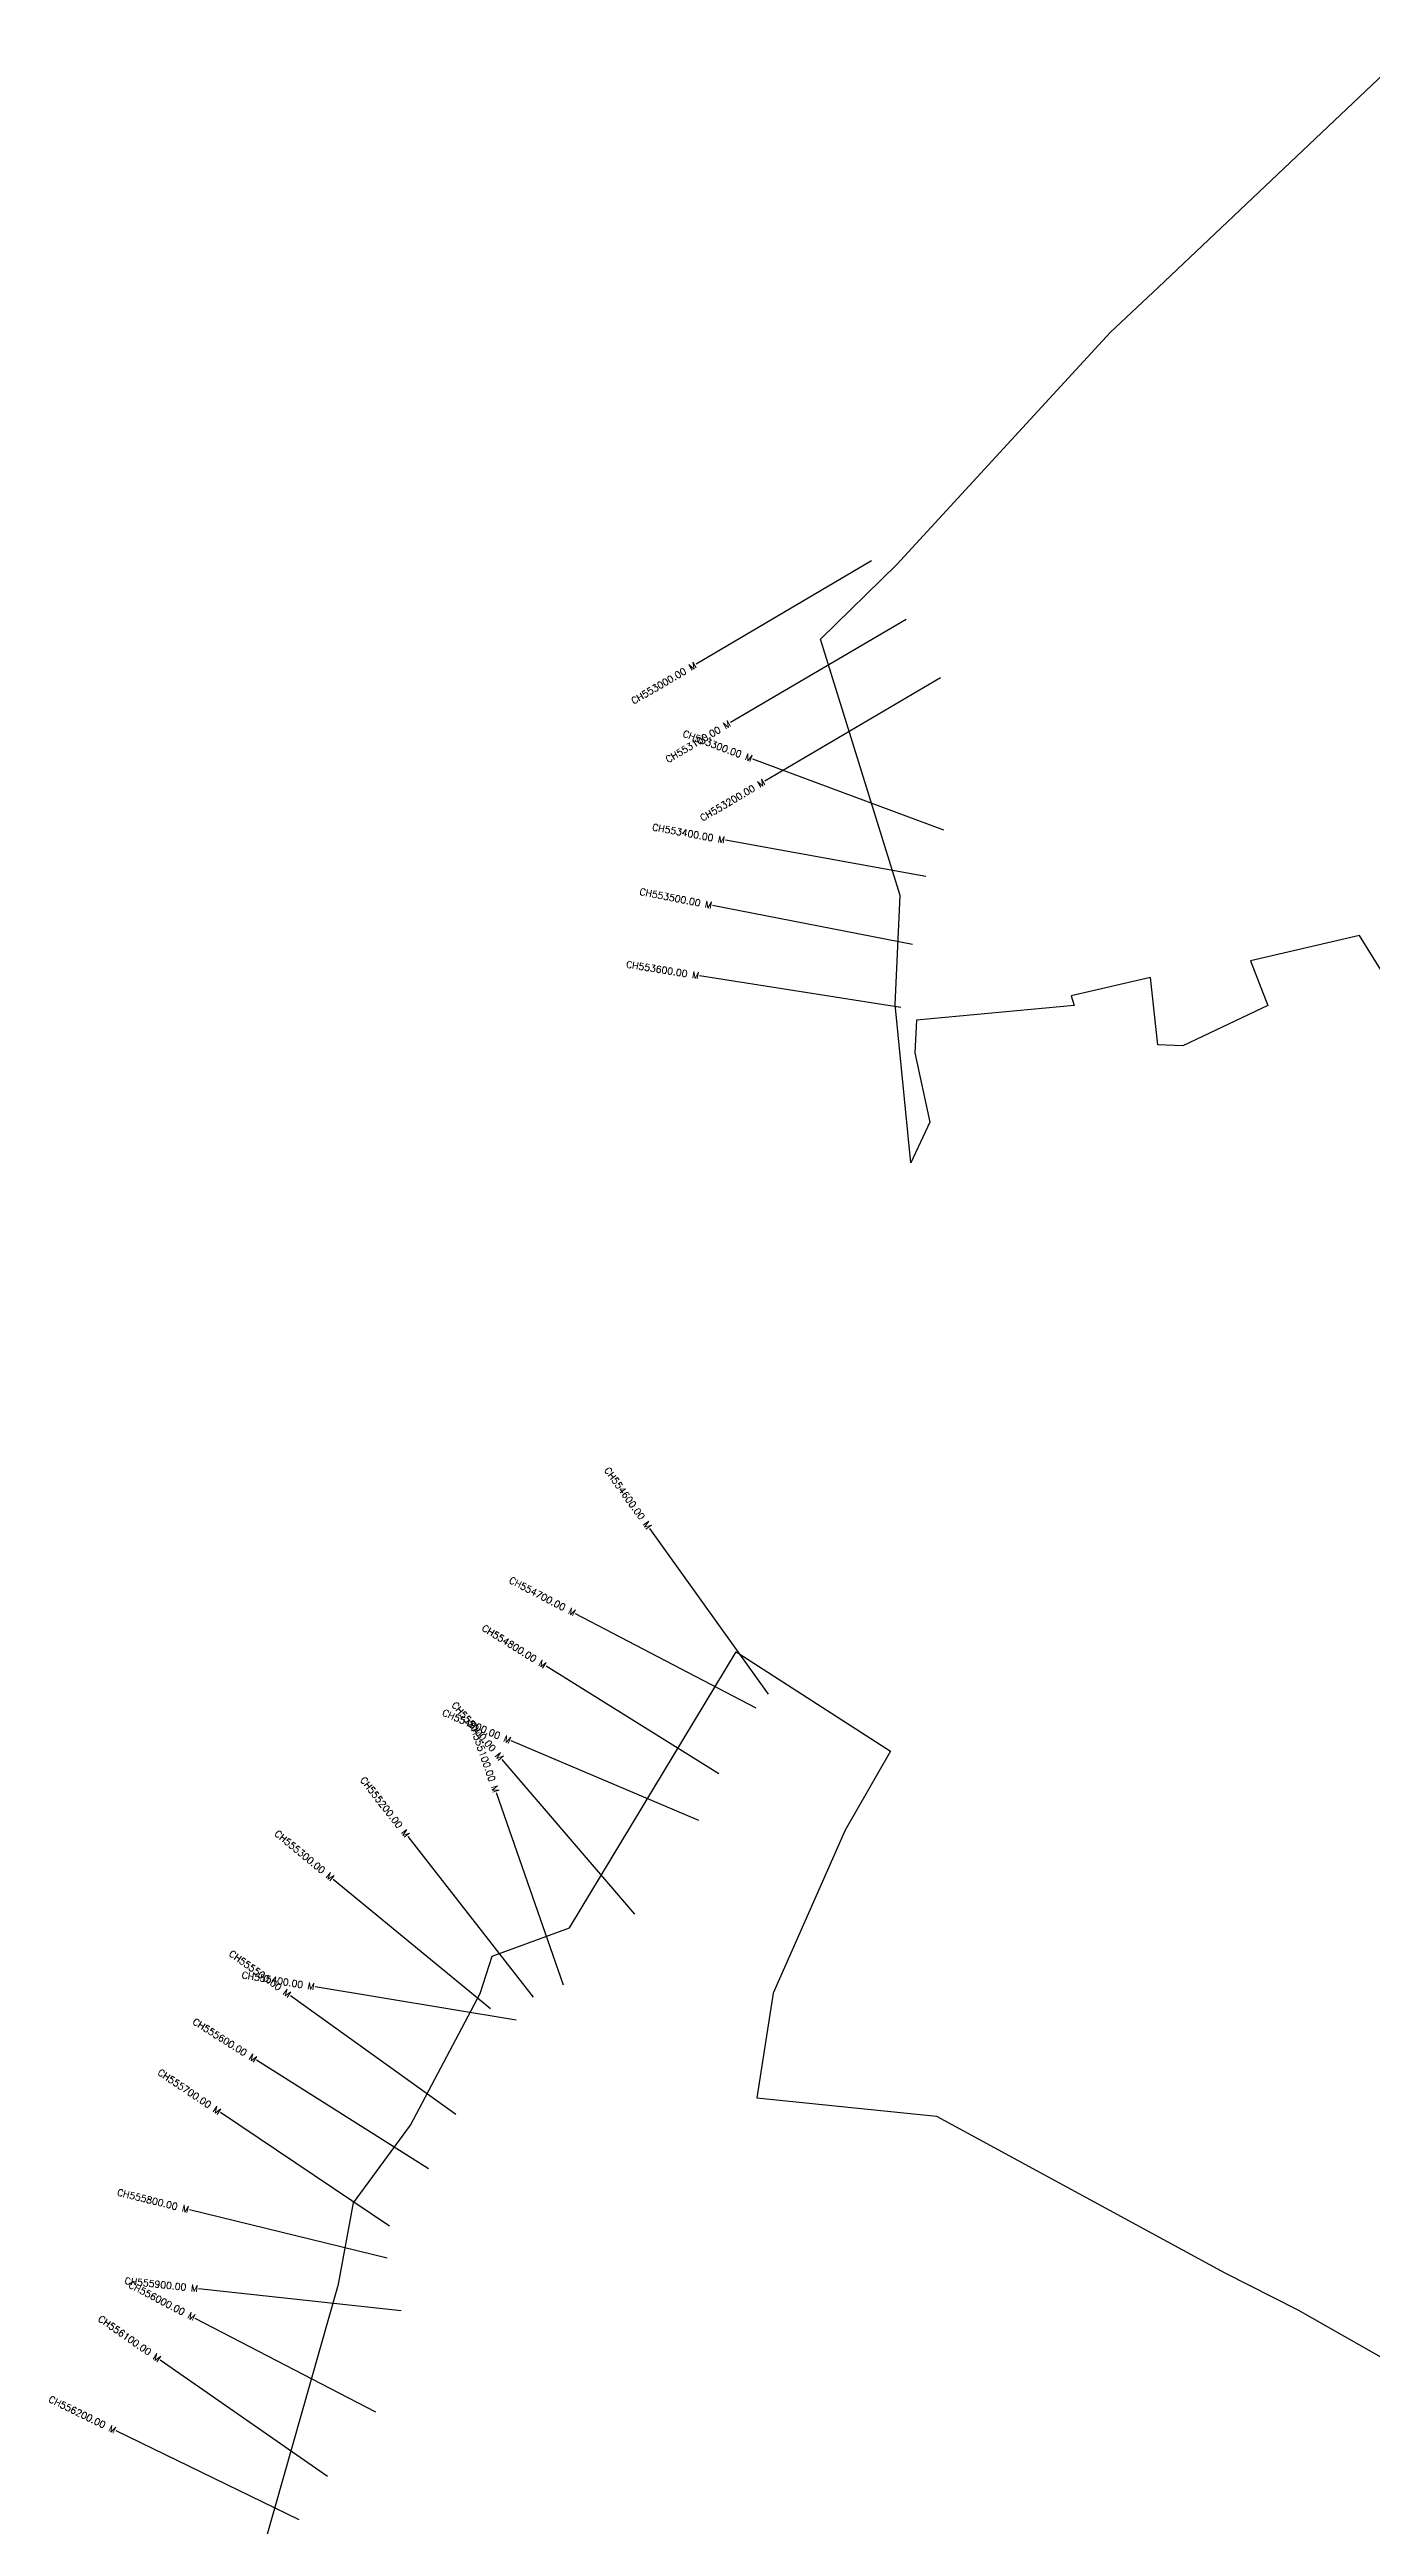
# Model space of a CAD drawing. Header units: metres. Extents: x 319310 to 323428, y 1852503 to 1859804.
# Drawn here: x 319483 to 321432, y 1855970 to 1859619 of the extents above; entities that cross this region are included whole.
import ezdxf
from ezdxf.enums import TextEntityAlignment as Align

# ---------------------------------------------------------------- set-up
doc = ezdxf.new("R2010")
doc.units = ezdxf.units.M
for name, color, linetype in [('CS', 134, 'Continuous'), ('CSMark', 6, 'Continuous'), ('village', 3, 'Continuous')]:
    doc.layers.add(name, color=color, linetype=linetype)
doc.styles.get("Standard").update_dxf_attribs({"font": 'simplex.shx'})

msp = doc.modelspace()

# ---------------------------------------------------------------- linework, layer by layer
at = {"layer": 'CS'}
for p, q in [((320694.1, 1858865.8), (320435.4, 1858713.8)), ((320744.7, 1858779.6), (320486.1, 1858627.6)), ((320795.4, 1858693.4), (320536.7, 1858541.4)), ((320800.2, 1858469.1), (320519, 1858573.9)), ((320774, 1858400.9), (320478.8, 1858454.3)), ((320754.3, 1858300.9), (320459.8, 1858358.1)), ((320737, 1858207.8), (320440.7, 1858254.6)), ((320542.2, 1857196.5), (320367.3, 1857440.3)), ((320523.9, 1857175.7), (320258, 1857314.7)), ((320469.1, 1857079), (320214.4, 1857237.5)), ((320439.3, 1857010.2), (320163.1, 1857127.4)), ((320345, 1856872.4), (320149.6, 1857100)), ((320240.3, 1856767.6), (320141.5, 1857050.8)), ((320195.7, 1856750.1), (320011.1, 1856986.5)), ((320132.5, 1856732.7), (319900.9, 1856923.5)), ((320081.6, 1856577.2), (319837.9, 1856752.2)), ((320170.2, 1856716.2), (319874.2, 1856765.1)), ((320041.4, 1856497.1), (319787.7, 1856657.1)), ((319984, 1856412.9), (319734.8, 1856579.9)), ((319980.5, 1856365.4), (319689.2, 1856436.9)), ((320000.8, 1856288.1), (319702.5, 1856320.6)), ((319963.7, 1856138.5), (319697.6, 1856276.9)), ((319892.4, 1856044.1), (319646.1, 1856215.5)), ((319850.8, 1855979.9), (319581, 1856111.1))]:
    msp.add_line(p, q, dxfattribs=at)
at = {"layer": 'village', "color": 3, "true_color": 0x00ff00}
for points in [[(321473, 1858216.8, 0), (321412.6, 1858313.7, 0), (321252.4, 1858276.4, 0), (321278, 1858210.7, 0), (321152.4, 1858151.5, 0), (321115.6, 1858153.1, 0), (321104.8, 1858252.2, 0), (320988, 1858225.3, 0), (320992.4, 1858210.9, 0), (320760.3, 1858189.4, 0), (320757.9, 1858141.3, 0), (320780, 1858039.1, 0), (320751.7, 1857979.1, 0), (320728.6, 1858212.4, 0), (320735.9, 1858372.8, 0), (320618.9, 1858750.7, 0), (320731.3, 1858860.4, 0), (321045.7, 1859202.1, 0), (321116.5, 1859269, 0), (321486.5, 1859619, 0)], [(319787.2, 1855900.7, 0), (319908.5, 1856327.2, 0), (319930.6, 1856447.3, 0), (320014.9, 1856561.3, 0), (320117.2, 1856755.4, 0), (320134.9, 1856810.6, 0), (320248.9, 1856852, 0), (320494.7, 1857258.7, 0), (320498.5, 1857256.2, 0), (320721.7, 1857112.6, 0), (320654.9, 1856995.8, 0), (320548.8, 1856756, 0), (320524.9, 1856601.6, 0), (320789.7, 1856574.8, 0), (321214.3, 1856343.9, 0), (321322.2, 1856289.2, 0), (321501.8, 1856187.2, 0)]]:
    msp.add_polyline3d(points, dxfattribs=at)

# ---------------------------------------------------------------- texts
at = {"layer": 'CSMark'}
for s, rotation, p in [('CH553000.00 M', 30.439, (320434.5, 1858713.3)), ('CH553100.00 M', 30.439, (320485.2, 1858627.1)), ('CH553300.00 M', 339.5658, (320518.1, 1858574.2)), ('CH553200.00 M', 30.439, (320535.9, 1858540.9)), ('CH553400.00 M', 349.7357, (320477.8, 1858454.5)), ('CH553500.00 M', 349.0195, (320458.8, 1858358.3)), ('CH553600.00 M', 351.0182, (320439.7, 1858254.8)), ('CH554600.00 M', 305.6576, (320366.7, 1857441.1)), ('CH554700.00 M', 332.3993, (320257.2, 1857315.2)), ('CH554800.00 M', 328.1181, (320213.5, 1857238)), ('CH554900.00 M', 337.0144, (320162.2, 1857127.7)), ('CH555000.00 M', 310.6552, (320148.9, 1857100.8)), ('CH555100.00 M', 289.2201, (320141.2, 1857051.8)), ('CH555200.00 M', 307.981, (320010.5, 1856987.3)), ('CH555300.00 M', 320.506, (319900.2, 1856924.2)), ('CH555500.00 M', 324.31, (319837.1, 1856752.8)), ('CH555400.00 M', 350.6136, (319873.3, 1856765.3)), ('CH555600.00 M', 327.7532, (319786.9, 1856657.7)), ('CH555700.00 M', 326.1768, (319733.9, 1856580.5)), ('CH555800.00 M', 346.2137, (319688.2, 1856437.1)), ('CH555900.00 M', 353.7932, (319701.5, 1856320.7)), ('CH556000.00 M', 332.5103, (319696.7, 1856277.4)), ('CH556100.00 M', 325.1757, (319645.3, 1856216)), ('CH556200.00 M', 334.0789, (319580.1, 1856111.5))]:
    msp.add_text(s, height=10, rotation=rotation, dxfattribs=at).set_placement(p, align=Align.MIDDLE_RIGHT)

doc.saveas('drawing.dxf')
